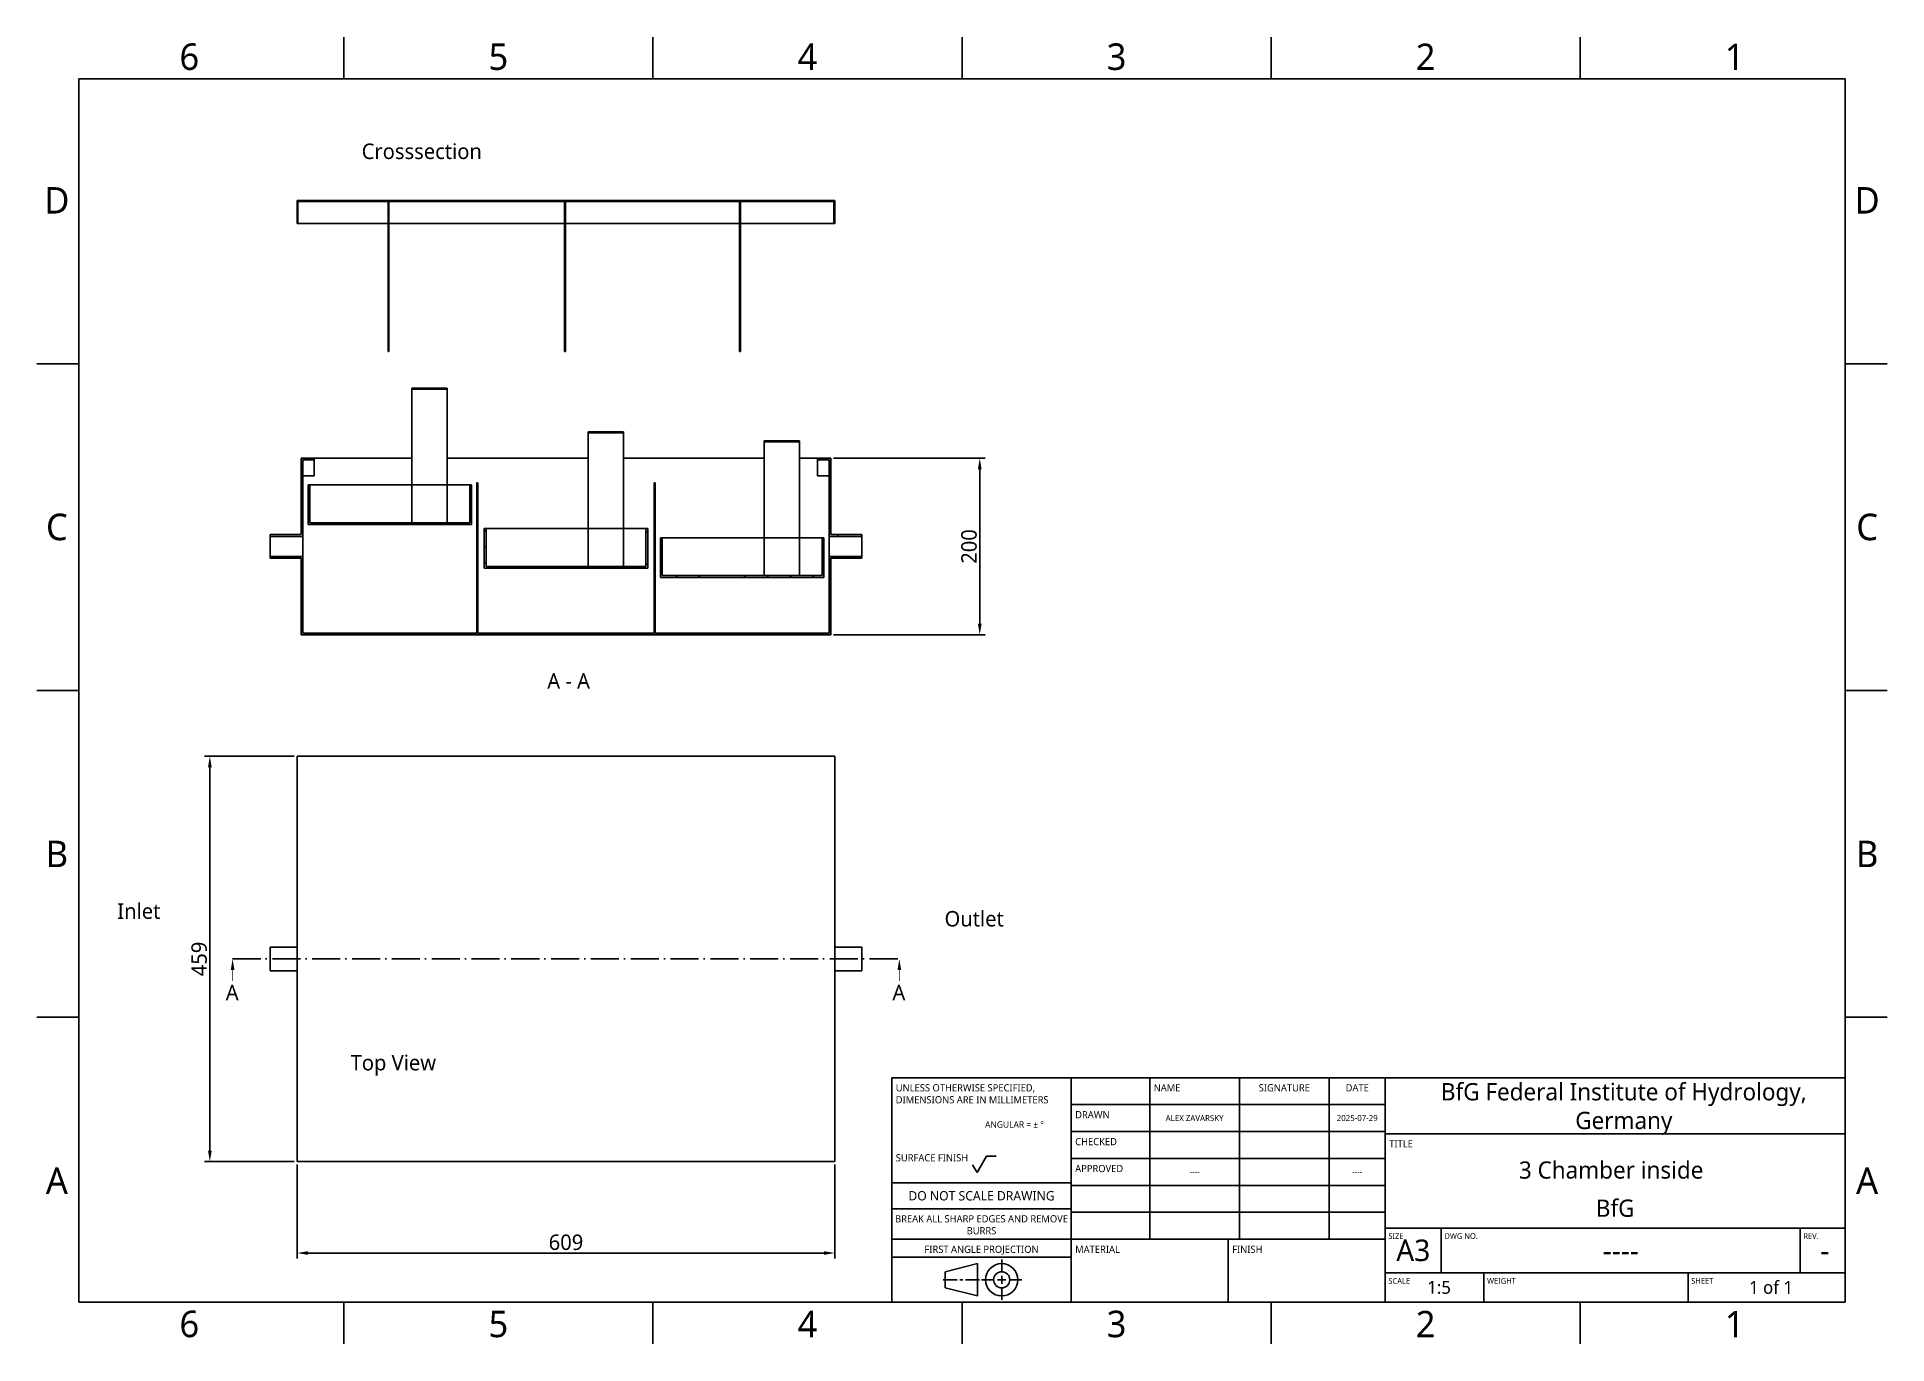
# Model space of a CAD drawing. Extents: x 1 to 420, y 0 to 296.
import ezdxf

# ---------------------------------------------------------------- set-up
doc = ezdxf.new("R2010")
doc.units = 0
doc.header["$LTSCALE"] = 12.7
doc.header["$MEASUREMENT"] = 0
doc.header["$PDMODE"] = 33
doc.header["$PDSIZE"] = 1
doc.linetypes.add('ONS_DASHDOT', pattern=[0.71, 0.5, -0.1, 0.01, -0.1])
doc.layers.get('DEFPOINTS').update_dxf_attribs({"linetype": 'CONTINUOUS'})
for name, color, linetype in [('ANNOTATION_TEXT', 7, 'CONTINUOUS'), ('BORDER_FRAME', 7, 'CONTINUOUS'), ('BORDER_ZONES', 7, 'CONTINUOUS'), ('SECTION_CUTTING_LINE', 7, 'ONS_DASHDOT'), ('TITLE_BLOCK', 7, 'CONTINUOUS'), ('VIEW_HATCHES', 7, 'CONTINUOUS'), ('VISIBLE', 7, 'CONTINUOUS')]:
    doc.layers.add(name, color=color, linetype=linetype)
doc.styles.add('ONSHAPE-CUSTOM-STYLE-NOTE_', font='')
doc.styles.add('ONSHAPE-STANDARD', font='NotoSans-Regular.ttf')
doc.styles.add('ONSHAPE-STANDARD-DIMENSION', font='')
doc.styles.add('ONSHAPE-STANDARD-FIELDS', font='')
doc.styles.add('ONSHAPE-STANDARD-NOTESTYLE', font='Noto Sans', dxfattribs={"height": 3.5})
doc.styles.add('ONSHAPE-STANDARD-VIEW-LABE', font='NotoSans-Regular.ttf', dxfattribs={"height": 3.5})
doc.styles.get('ONSHAPE-CUSTOM-STYLE-NOTE_').set_extended_font_data('Noto Sans')
doc.styles.get('ONSHAPE-STANDARD-DIMENSION').set_extended_font_data('Noto Sans')
doc.styles.get('ONSHAPE-STANDARD-FIELDS').set_extended_font_data('Noto Sans')
doc.dimstyles.new('ONSHAPE-ISO-25$0', dxfattribs={"dimtxt": 3.5, "dimasz": 2.5, "dimexe": 1.25, "dimexo": 0.625, "dimtad": 1, "dimtxsty": 'ONSHAPE-STANDARD-DIMENSION', "dimcen": 2.5, "dimclrd": 7, "dimclre": 7, "dimclrt": 7, "dimadec": 1, "dimazin": 3, "dimtfac": 1, "dimtmove": 0, "dimatfit": 3})
pattern_1 = [(55, (150.154, 165.7516), (-3.46582, 2.4268), [10.15436, -2.5386])]
pattern_2 = [(45, (150.154, 165.752), (-7.1937, 7.1937), [24.4163, -6.104])]

# ---------------------------------------------------------------- blocks, each defined once
blk = doc.blocks.new('*D1')
at = {"layer": 'ANNOTATION_TEXT', "color": 7}
for p, q in [((59.91, 41.17), (59.91, 19.85)), ((181.71, 41.17), (181.71, 19.85)), ((62.41, 21.1), (179.21, 21.1))]:
    blk.add_line(p, q, dxfattribs=at)
for points in [[(62.41, 21.52), (62.41, 20.69), (59.91, 21.1)], [(179.21, 20.69), (179.21, 21.52), (181.71, 21.1)]]:
    blk.add_solid(points, dxfattribs=at)
at = {"layer": 'DEFPOINTS', "color": 0}
for p in [(59.91, 41.8), (181.71, 41.8), (181.71, 21.1), (181.71, 21.1)]:
    blk.add_point(p, dxfattribs=at)
at = {"layer": 'ANNOTATION_TEXT', "color": 7, "insert": (120.81, 23.52), "char_height": 3.5, "attachment_point": 5, "style": 'ONSHAPE-STANDARD-DIMENSION'}
blk.add_mtext('609', dxfattribs=at)
blk = doc.blocks.new('*D2')
at = {"layer": 'ANNOTATION_TEXT', "color": 7}
for p, q in [((181.43, 201.12), (215.77, 201.12)), ((214.52, 198.62), (214.52, 163.62)), ((181.43, 161.12), (215.77, 161.12))]:
    blk.add_line(p, q, dxfattribs=at)
for points in [[(214.94, 198.62), (214.1, 198.62), (214.52, 201.12)], [(214.1, 163.62), (214.94, 163.62), (214.52, 161.12)]]:
    blk.add_solid(points, dxfattribs=at)
at = {"layer": 'DEFPOINTS', "color": 0}
for p in [(180.81, 201.12), (180.81, 161.12), (214.52, 161.12), (214.52, 161.12)]:
    blk.add_point(p, dxfattribs=at)
at = {"layer": 'ANNOTATION_TEXT', "color": 7, "insert": (212.1, 181.12), "char_height": 3.5, "attachment_point": 5, "rotation": 90, "style": 'ONSHAPE-STANDARD-DIMENSION'}
blk.add_mtext('200', dxfattribs=at)
blk = doc.blocks.new('*D3')
at = {"layer": 'ANNOTATION_TEXT', "color": 7}
for p, q in [((59.28, 133.6), (38.9, 133.6)), ((40.15, 131.1), (40.15, 44.3)), ((59.28, 41.8), (38.9, 41.8))]:
    blk.add_line(p, q, dxfattribs=at)
for points in [[(40.57, 131.1), (39.73, 131.1), (40.15, 133.6)], [(39.73, 44.3), (40.57, 44.3), (40.15, 41.8)]]:
    blk.add_solid(points, dxfattribs=at)
at = {"layer": 'DEFPOINTS', "color": 0}
for p in [(59.91, 133.6), (40.15, 41.8), (40.15, 41.8), (59.91, 41.8)]:
    blk.add_point(p, dxfattribs=at)
at = {"layer": 'ANNOTATION_TEXT', "color": 7, "insert": (37.73, 87.7), "char_height": 3.5, "attachment_point": 5, "rotation": 90, "style": 'ONSHAPE-STANDARD-DIMENSION'}
blk.add_mtext('459', dxfattribs=at)

msp = doc.modelspace()

# ---------------------------------------------------------------- hatches: boundary and pattern name
at = {"layer": 'VIEW_HATCHES'}
h = msp.add_hatch(dxfattribs=at)
h.set_pattern_fill('ISO02W100', color=256, scale=112.453684, angle=89.999752, style=0, pattern_type=2)
h.set_pattern_definition([(135, (150.154, 165.752), (-9.9396, -9.9396), [33.736, -8.434])])
edge = h.paths.add_edge_path(flags=0)
edge.add_line((80.5082, 225.2632), (80.5082, 259.2632))
edge.add_line((80.5082, 225.2632), (80.7082, 225.2632))
edge.add_line((80.7082, 225.2632), (80.7082, 259.2632))
edge.add_line((120.5082, 259.2632), (80.7082, 259.2632))
edge.add_line((120.5082, 225.2632), (120.5082, 259.2632))
edge.add_line((120.5082, 225.2632), (120.7082, 225.2632))
edge.add_line((120.7082, 225.2632), (120.7082, 259.2632))
edge.add_line((160.1082, 259.2632), (120.7082, 259.2632))
edge.add_line((160.1082, 225.2632), (160.1082, 259.2632))
edge.add_line((160.1082, 225.2632), (160.3082, 225.2632))
edge.add_line((160.3082, 225.2632), (160.3082, 259.2632))
edge.add_line((181.5082, 259.2632), (160.3082, 259.2632))
edge.add_line((181.5082, 254.2632), (181.5082, 259.2632))
edge.add_line((181.5082, 254.2632), (181.7082, 254.2632))
edge.add_line((181.7082, 254.2632), (181.7082, 259.4632))
edge.add_line((181.7082, 259.4632), (59.9082, 259.4632))
edge.add_line((59.9082, 254.2632), (59.9082, 259.4632))
edge.add_line((59.9082, 254.2632), (60.1082, 254.2632))
edge.add_line((60.1082, 254.2632), (60.1082, 259.2632))
edge.add_line((80.5082, 259.2632), (60.1082, 259.2632))
h = msp.add_hatch(dxfattribs=at)
h.set_pattern_fill('ISO02W100', color=256, scale=81.387803, style=0, pattern_type=2)
h.set_pattern_definition(pattern_2)
edge = h.paths.add_edge_path(flags=0)
edge.add_line((63.8082, 201.1179), (63.8082, 200.7179))
edge.add_line((63.8082, 201.1179), (60.8082, 201.1179))
edge.add_line((60.8082, 183.7979), (60.8082, 201.1179))
edge.add_line((53.8082, 183.7979), (60.8082, 183.7979))
edge.add_line((53.8082, 183.7979), (53.8082, 183.3979))
edge.add_line((53.8082, 183.3979), (61.2082, 183.3979))
edge.add_line((61.2082, 183.3979), (61.2082, 200.7179))
edge.add_line((63.8082, 200.7179), (61.2082, 200.7179))
h = msp.add_hatch(dxfattribs=at)
h.set_pattern_fill('ISO02W100', color=256, scale=81.387803, style=0, pattern_type=2)
h.set_pattern_definition(pattern_2)
edge = h.paths.add_edge_path(flags=0)
edge.add_line((180.4082, 183.3979), (180.4082, 200.7179))
edge.add_line((180.4082, 183.3979), (187.8082, 183.3979))
edge.add_line((187.8082, 183.3979), (187.8082, 183.7979))
edge.add_line((180.8082, 183.7979), (187.8082, 183.7979))
edge.add_line((180.8082, 183.7979), (180.8082, 201.1179))
edge.add_line((180.8082, 201.1179), (177.8082, 201.1179))
edge.add_line((177.8082, 201.1179), (177.8082, 200.7179))
edge.add_line((180.4082, 200.7179), (177.8082, 200.7179))
h = msp.add_hatch(dxfattribs=at)
h.set_pattern_fill('ISO02W100', color=256, scale=81.387803, style=0, pattern_type=2)
h.set_pattern_definition(pattern_2)
edge = h.paths.add_edge_path(flags=0)
edge.add_line((100.6082, 161.5179), (61.2082, 161.5179))
edge.add_line((61.2082, 161.5179), (61.2082, 178.8379))
edge.add_line((61.2082, 178.8379), (53.8082, 178.8379))
edge.add_line((53.8082, 178.8379), (53.8082, 178.4379))
edge.add_line((60.8082, 178.4379), (53.8082, 178.4379))
edge.add_line((60.8082, 161.1179), (60.8082, 178.4379))
edge.add_line((180.8082, 161.1179), (60.8082, 161.1179))
edge.add_line((180.8082, 161.1179), (180.8082, 178.4379))
edge.add_line((187.8082, 178.4379), (180.8082, 178.4379))
edge.add_line((187.8082, 178.4379), (187.8082, 178.8379))
edge.add_line((187.8082, 178.8379), (180.4082, 178.8379))
edge.add_line((180.4082, 161.5179), (180.4082, 178.8379))
edge.add_line((180.4082, 161.5179), (141.0082, 161.5179))
edge.add_line((141.0082, 161.5179), (141.0082, 195.5179))
edge.add_line((141.0082, 195.5179), (140.8082, 195.5179))
edge.add_line((140.8082, 161.5179), (140.8082, 195.5179))
edge.add_line((140.8082, 161.5179), (100.8082, 161.5179))
edge.add_line((100.8082, 161.5179), (100.8082, 195.5179))
edge.add_line((100.8082, 195.5179), (100.6082, 195.5179))
edge.add_line((100.6082, 161.5179), (100.6082, 195.5179))
h = msp.add_hatch(dxfattribs=at)
h.set_pattern_fill('ISO02W100', color=256, scale=33.84788, angle=10.000004, style=0, pattern_type=2)
h.set_pattern_definition(pattern_1)
edge = h.paths.add_edge_path(flags=0)
edge.add_line((99.4082, 195.0787), (99.4082, 186.0787))
edge.add_line((99.4082, 195.0787), (99.0082, 195.0787))
edge.add_line((99.0082, 195.0787), (99.0082, 186.4787))
edge.add_line((99.0082, 186.4787), (62.8082, 186.4787))
edge.add_line((62.8082, 195.0787), (62.8082, 186.4787))
edge.add_line((62.8082, 195.0787), (62.4082, 195.0787))
edge.add_line((62.4082, 195.0787), (62.4082, 186.0787))
edge.add_line((99.4082, 186.0787), (62.4082, 186.0787))
h = msp.add_hatch(dxfattribs=at)
h.set_pattern_fill('ISO02W100', color=256, scale=23.693516, angle=99.999756, style=0, pattern_type=2)
h.set_pattern_definition([(145, (150.1538, 165.7516), (-1.69877, -2.42607), [7.10805, -1.777])])
edge = h.paths.add_edge_path(flags=0)
edge.add_line((139.3082, 185.1735), (139.3082, 176.1735))
edge.add_line((139.3082, 185.1735), (138.9082, 185.1735))
edge.add_line((138.9082, 185.1735), (138.9082, 176.5735))
edge.add_line((138.9082, 176.5735), (102.7082, 176.5735))
edge.add_line((102.7082, 185.1735), (102.7082, 176.5735))
edge.add_line((102.7082, 185.1735), (102.3082, 185.1735))
edge.add_line((102.3082, 185.1735), (102.3082, 176.1735))
edge.add_line((139.3082, 176.1735), (102.3082, 176.1735))
h = msp.add_hatch(dxfattribs=at)
h.set_pattern_fill('ISO02W100', color=256, scale=33.84788, angle=10.000004, style=0, pattern_type=2)
h.set_pattern_definition(pattern_1)
edge = h.paths.add_edge_path(flags=0)
edge.add_line((179.2082, 183.1117), (179.2082, 174.1117))
edge.add_line((179.2082, 183.1117), (178.8082, 183.1117))
edge.add_line((178.8082, 183.1117), (178.8082, 174.5117))
edge.add_line((178.8082, 174.5117), (142.6082, 174.5117))
edge.add_line((142.6082, 183.1117), (142.6082, 174.5117))
edge.add_line((142.6082, 183.1117), (142.2082, 183.1117))
edge.add_line((142.2082, 183.1117), (142.2082, 174.1117))
edge.add_line((179.2082, 174.1117), (142.2082, 174.1117))

# ---------------------------------------------------------------- linework, layer by layer
at = {"layer": 'BORDER_FRAME'}
for p, q in [((10.5, 10), (10.5, 287)), ((10.5, 287), (410.5, 287)), ((410.5, 287), (410.5, 10)), ((410.5, 10), (10.5, 10))]:
    msp.add_line(p, q, dxfattribs=at)
at = {"layer": 'BORDER_ZONES'}
for p, q in [((70.5, 287), (70.5, 296.5)), ((140.5, 287), (140.5, 296.5)), ((210.5, 287), (210.5, 296.5)), ((280.5, 287), (280.5, 296.5)), ((350.5, 287), (350.5, 296.5)), ((10.5, 222.5), (1, 222.5)), ((410.5, 222.5), (420, 222.5)), ((10.5, 148.5), (1, 148.5)), ((410.5, 148.5), (420, 148.5)), ((10.5, 74.5), (1, 74.5)), ((410.5, 74.5), (420, 74.5)), ((70.5, 10), (70.5, 0.5)), ((140.5, 10), (140.5, 0.5)), ((210.5, 10), (210.5, 0.5)), ((280.5, 10), (280.5, 0.5)), ((350.5, 10), (350.5, 0.5))]:
    msp.add_line(p, q, dxfattribs=at)
at = {"layer": 'SECTION_CUTTING_LINE', "color": 7}
msp.add_line((45.3082, 87.6956), (196.3082, 87.6956), dxfattribs=at)
for points in [[(45.3082, 87.6956), (44.8916, 85.1956), (45.7249, 85.1956)], [(45.2041, 85.1956), (45.2041, 82.6956), (45.4124, 85.1956), (45.4124, 82.6956)], [(196.3082, 87.6956), (195.8916, 85.1956), (196.7249, 85.1956)], [(196.2041, 85.1956), (196.2041, 82.6956), (196.4124, 85.1956), (196.4124, 82.6956)]]:
    msp.add_solid(points, dxfattribs=at)
at = {"layer": 'TITLE_BLOCK'}
for p, q in [((194.6, 10), (194.6, 60.8)), ((194.6, 60.8), (235.24, 60.8)), ((235.24, 10), (235.24, 60.8)), ((235.24, 60.8), (306.36, 60.8)), ((253.02, 24.224), (253.02, 60.8)), ((273.34, 24.224), (273.34, 60.8)), ((293.66, 24.224), (293.66, 60.8)), ((306.36, 10), (306.36, 60.8)), ((306.36, 60.8), (410.5, 60.8)), ((235.24, 54.704), (306.36, 54.704)), ((235.24, 48.608), (306.36, 48.608)), ((306.36, 48.1), (410.5, 48.1)), ((213.904, 39.3298), (216.0376, 43.0253)), ((216.0376, 43.0253), (218.2728, 43.0253)), ((235.24, 42.512), (306.36, 42.512)), ((212.888, 41.0896), (213.904, 39.3298)), ((194.6, 37.0256), (235.24, 37.0256)), ((235.24, 36.416), (306.36, 36.416)), ((194.6, 31.1328), (235.24, 31.1328)), ((235.24, 30.32), (306.36, 30.32)), ((306.36, 26.764), (410.5, 26.764)), ((319.06, 16.604), (319.06, 26.764)), ((400.34, 16.604), (400.34, 26.764)), ((194.6, 24.224), (235.24, 24.224)), ((235.24, 24.224), (306.36, 24.224)), ((270.8, 10), (270.8, 24.224)), ((194.6, 20.16), (235.24, 20.16)), ((214.0056, 18.697), (206.6904, 16.8682)), ((206.6904, 16.8682), (206.6904, 13.2106)), ((214.0056, 11.3818), (214.0056, 18.697)), ((219.492, 16.8682), (219.492, 19.6114)), ((209.4336, 15.0394), (206.2332, 15.0394)), ((206.6904, 13.2106), (214.0056, 11.3818)), ((210.7138, 15.0394), (209.9822, 15.0394)), ((211.2624, 15.0394), (214.4628, 15.0394)), ((217.6632, 15.0394), (214.92, 15.0394)), ((220.4064, 15.0394), (218.5776, 15.0394)), ((219.492, 15.9538), (219.492, 14.125)), ((219.492, 13.2106), (219.492, 10.4674)), ((221.3208, 15.0394), (224.064, 15.0394)), ((306.36, 16.604), (410.5, 16.604)), ((328.712, 10), (328.712, 16.604)), ((374.94, 10), (374.94, 16.604)), ((194.6, 10), (235.24, 10))]:
    msp.add_line(p, q, dxfattribs=at)
for radius in [3.6576, 1.8288]:
    msp.add_circle((219.492, 15.0394), radius, dxfattribs=at)
at = {"layer": 'VISIBLE'}
for p, q in [((181.7082, 259.4632), (59.9082, 259.4632)), ((59.9082, 254.2632), (59.9082, 259.4632)), ((60.1082, 254.2632), (60.1082, 259.2632)), ((80.5082, 259.2632), (60.1082, 259.2632)), ((80.5082, 225.2632), (80.5082, 259.2632)), ((80.7082, 225.2632), (80.7082, 259.2632)), ((120.5082, 259.2632), (80.7082, 259.2632)), ((120.5082, 225.2632), (120.5082, 259.2632)), ((160.1082, 259.2632), (120.7082, 259.2632)), ((120.7082, 225.2632), (120.7082, 259.2632)), ((160.1082, 225.2632), (160.1082, 259.2632)), ((160.3082, 225.2632), (160.3082, 259.2632)), ((181.5082, 259.2632), (160.3082, 259.2632)), ((181.5082, 254.2632), (181.5082, 259.2632)), ((181.7082, 254.2632), (181.7082, 259.4632)), ((59.9082, 254.2632), (60.1082, 254.2632)), ((60.1082, 254.2632), (80.5082, 254.2632)), ((80.7082, 254.2632), (120.5082, 254.2632)), ((120.7082, 254.2632), (160.1082, 254.2632)), ((160.3082, 254.2632), (181.5082, 254.2632)), ((181.5082, 254.2632), (181.7082, 254.2632)), ((80.5082, 225.2632), (80.7082, 225.2632)), ((120.5082, 225.2632), (120.7082, 225.2632)), ((160.1082, 225.2632), (160.3082, 225.2632)), ((85.9082, 216.7787), (85.9082, 216.9787)), ((93.9082, 216.9787), (85.9082, 216.9787)), ((85.9082, 186.4787), (85.9082, 216.7787)), ((93.9082, 216.7787), (85.9082, 216.7787)), ((93.9082, 216.7787), (93.9082, 216.9787)), ((93.9082, 186.4787), (93.9082, 216.7787)), ((125.8082, 206.8735), (125.8082, 207.0735)), ((133.8082, 207.0735), (125.8082, 207.0735)), ((125.8082, 176.5735), (125.8082, 206.8735)), ((133.8082, 206.8735), (125.8082, 206.8735)), ((133.8082, 206.8735), (133.8082, 207.0735)), ((133.8082, 176.5735), (133.8082, 206.8735)), ((165.7082, 204.8117), (165.7082, 205.0117)), ((173.7082, 205.0117), (165.7082, 205.0117)), ((165.7082, 174.5117), (165.7082, 204.8117)), ((173.7082, 204.8117), (165.7082, 204.8117)), ((173.7082, 204.8117), (173.7082, 205.0117)), ((173.7082, 174.5117), (173.7082, 204.8117)), ((60.8082, 183.7979), (60.8082, 201.1179)), ((63.8082, 201.1179), (60.8082, 201.1179)), ((63.8082, 200.7179), (61.2082, 200.7179)), ((61.2082, 183.3979), (61.2082, 200.7179)), ((61.2082, 197.1179), (63.8082, 197.1179)), ((63.8082, 201.1179), (85.9082, 201.1179)), ((63.8082, 201.1179), (63.8082, 200.7179)), ((63.8082, 197.1179), (63.8082, 200.7179)), ((93.9082, 201.1179), (125.8082, 201.1179)), ((133.8082, 201.1179), (165.7082, 201.1179)), ((173.7082, 201.1179), (177.8082, 201.1179)), ((177.8082, 201.1179), (177.8082, 200.7179)), ((180.8082, 201.1179), (177.8082, 201.1179)), ((177.8082, 197.1179), (177.8082, 200.7179)), ((180.4082, 200.7179), (177.8082, 200.7179)), ((180.4082, 197.1179), (177.8082, 197.1179)), ((180.4082, 183.3979), (180.4082, 200.7179)), ((180.8082, 183.7979), (180.8082, 201.1179)), ((62.8082, 195.0787), (62.4082, 195.0787)), ((62.4082, 195.0787), (62.4082, 186.0787)), ((62.8082, 195.0787), (99.0082, 195.0787)), ((62.8082, 195.0787), (62.8082, 186.4787)), ((99.0082, 195.0787), (99.0082, 186.4787)), ((99.4082, 195.0787), (99.0082, 195.0787)), ((99.4082, 195.0787), (99.4082, 186.0787)), ((100.8082, 195.5179), (100.6082, 195.5179)), ((100.6082, 161.5179), (100.6082, 195.5179)), ((100.8082, 161.5179), (100.8082, 195.5179)), ((140.8082, 161.5179), (140.8082, 195.5179)), ((141.0082, 195.5179), (140.8082, 195.5179)), ((141.0082, 161.5179), (141.0082, 195.5179)), ((99.4082, 186.0787), (62.4082, 186.0787)), ((99.0082, 186.4787), (62.8082, 186.4787)), ((102.3082, 185.1735), (102.3082, 176.1735)), ((102.7082, 185.1735), (102.3082, 185.1735)), ((102.7082, 185.1735), (138.9082, 185.1735)), ((102.7082, 185.1735), (102.7082, 176.5735)), ((138.9082, 185.1735), (138.9082, 176.5735)), ((139.3082, 185.1735), (138.9082, 185.1735)), ((139.3082, 185.1735), (139.3082, 176.1735)), ((53.8082, 183.7979), (60.8082, 183.7979)), ((53.8082, 183.7979), (53.8082, 183.3979)), ((53.8082, 183.3979), (61.2082, 183.3979)), ((53.8082, 178.8379), (53.8082, 183.3979)), ((61.2082, 183.3979), (61.2082, 178.8379)), ((142.6082, 183.1117), (142.2082, 183.1117)), ((142.2082, 183.1117), (142.2082, 174.1117)), ((142.6082, 183.1117), (178.8082, 183.1117)), ((142.6082, 183.1117), (142.6082, 174.5117)), ((178.8082, 183.1117), (178.8082, 174.5117)), ((179.2082, 183.1117), (178.8082, 183.1117)), ((179.2082, 183.1117), (179.2082, 174.1117)), ((180.4082, 183.3979), (187.8082, 183.3979)), ((180.4082, 183.3979), (180.4082, 178.8379)), ((180.8082, 183.7979), (187.8082, 183.7979)), ((187.8082, 183.3979), (187.8082, 183.7979)), ((187.8082, 183.3979), (187.8082, 178.8379)), ((53.8082, 178.8379), (53.8082, 178.4379)), ((61.2082, 178.8379), (53.8082, 178.8379)), ((60.8082, 178.4379), (53.8082, 178.4379)), ((60.8082, 161.1179), (60.8082, 178.4379)), ((61.2082, 161.5179), (61.2082, 178.8379)), ((139.3082, 176.1735), (102.3082, 176.1735)), ((138.9082, 176.5735), (102.7082, 176.5735)), ((180.4082, 161.5179), (180.4082, 178.8379)), ((187.8082, 178.8379), (180.4082, 178.8379)), ((187.8082, 178.4379), (180.8082, 178.4379)), ((180.8082, 161.1179), (180.8082, 178.4379)), ((187.8082, 178.4379), (187.8082, 178.8379)), ((179.2082, 174.1117), (142.2082, 174.1117)), ((178.8082, 174.5117), (142.6082, 174.5117)), ((180.8082, 161.1179), (60.8082, 161.1179)), ((100.6082, 161.5179), (61.2082, 161.5179)), ((140.8082, 161.5179), (100.8082, 161.5179)), ((180.4082, 161.5179), (141.0082, 161.5179)), ((59.9082, 133.5956), (59.9082, 41.7956)), ((59.9082, 133.5956), (181.7082, 133.5956)), ((181.7082, 133.5956), (181.7082, 41.7956)), ((59.9082, 90.3756), (53.8082, 90.3756)), ((53.8082, 85.0156), (53.8082, 90.3756)), ((187.8082, 90.3756), (181.7082, 90.3756)), ((187.8082, 90.3756), (187.8082, 85.0156)), ((53.8082, 85.0156), (59.9082, 85.0156)), ((181.7082, 85.0156), (187.8082, 85.0156)), ((59.9082, 41.7956), (181.7082, 41.7956))]:
    msp.add_line(p, q, dxfattribs=at)

# ---------------------------------------------------------------- texts
at = {"layer": 'ANNOTATION_TEXT', "char_height": 3.5, "attachment_point": 1, "style": 'ONSHAPE-STANDARD-NOTESTYLE'}
for s, insert, width in [('Crosssection', (74.5297, 272.3633), 29.163488), ('Inlet', (19.1919, 100.2748), 20.723433), ('Outlet', (206.551, 98.5584), 20.723433), ('Top View', (72.0392, 65.9635), 20.723433)]:
    msp.add_mtext(s, dxfattribs=dict(at, insert=insert, width=width))
at = {"layer": 'ANNOTATION_TEXT', "color": 7, "insert": (120.8082, 152.4179), "char_height": 3.5, "attachment_point": 2, "style": 'ONSHAPE-STANDARD-VIEW-LABE'}
msp.add_mtext(' A - A ', dxfattribs=at)
at = {"layer": 'BORDER_ZONES', "char_height": 6, "attachment_point": 5, "style": 'ONSHAPE-STANDARD'}
for s, insert in [('6', (35.5, 292)), ('5', (105.5, 292)), ('4', (175.5, 292)), ('3', (245.5, 292)), ('2', (315.5, 292)), ('1', (385.5, 292)), ('D', (5.5, 259.5)), ('D', (415.5, 259.5)), ('C', (5.5, 185.5)), ('C', (415.5, 185.5)), ('B', (5.5, 111.5)), ('B', (415.5, 111.5)), ('A', (5.5, 37.5)), ('A', (415.5, 37.5)), ('6', (35.5, 5)), ('5', (105.5, 5)), ('4', (175.5, 5)), ('3', (245.5, 5)), ('2', (315.5, 5)), ('1', (385.5, 5))]:
    msp.add_mtext(s, dxfattribs=dict(at, insert=insert))
at = {"layer": 'SECTION_CUTTING_LINE', "color": 7, "char_height": 3.5, "width": 3.120913, "attachment_point": 1, "style": 'ONSHAPE-STANDARD'}
for insert in [(43.7502, 81.8622), (194.7502, 81.8622)]:
    msp.add_mtext('\\fNoto Sans|b0|i0|c0|p0;\\W1.0000000000;\\T1.0000000000;\\o\\lA', dxfattribs=dict(at, insert=insert))
at = {"layer": 'TITLE_BLOCK'}
for s, insert, char_height, width, attachment_point, style in [('UNLESS OTHERWISE SPECIFIED, DIMENSIONS ARE IN MILLIMETERS', (195.4941, 59.337), 1.6256, 39.8272, 1, 'ONSHAPE-STANDARD'), ('NAME', (253.9141, 59.337), 1.6256, 19.9136, 1, 'ONSHAPE-STANDARD'), ('SIGNATURE', (283.5, 59.337), 1.6256, 19.9136, 2, 'ONSHAPE-STANDARD'), ('DATE', (300.01, 59.337), 1.6256, 12.446, 2, 'ONSHAPE-STANDARD'), ('BfG Federal Institute of Hydrology, Germany', (360.3934, 53.7219), 3.90144, 93.98, 5, 'ONSHAPE-STANDARD-FIELDS'), ('^JANGULAR = ± °^J', (215.7247, 53.3873), 1.46304, 19.9136, 1, 'ONSHAPE-STANDARD'), ('DRAWN', (236.1341, 53.241), 1.6256, 17.4244, 1, 'ONSHAPE-STANDARD'), ('ALEX ZAVARSKY', (263.18, 51.656), 1.365504, 20.32, 5, 'ONSHAPE-STANDARD-FIELDS'), ('2025-07-29', (300.01, 51.656), 1.3655, 12.7, 5, 'ONSHAPE-STANDARD-FIELDS'), ('CHECKED', (236.1341, 47.145), 1.6256, 17.4244, 1, 'ONSHAPE-STANDARD'), ('TITLE', (307.2541, 46.637), 1.6256, 12.446, 1, 'ONSHAPE-STANDARD'), ('SURFACE FINISH', (195.4941, 43.4874), 1.6256, 19.9136, 1, 'ONSHAPE-STANDARD'), ('3 Chamber inside', (357.5243, 39.8751), 3.90144, 93.98, 5, 'ONSHAPE-CUSTOM-STYLE-NOTE_'), ('APPROVED', (236.1341, 41.049), 1.6256, 17.4244, 1, 'ONSHAPE-STANDARD'), ('----', (263.18, 39.464), 1.3655, 20.32, 5, 'ONSHAPE-STANDARD-FIELDS'), ('----', (300.01, 39.464), 1.3655, 12.7, 5, 'ONSHAPE-STANDARD-FIELDS'), ('DO NOT SCALE DRAWING', (214.92, 35.1236), 2.11328, 39.8272, 2, 'ONSHAPE-STANDARD'), ('BREAK ALL SHARP EDGES AND REMOVE BURRS', (214.92, 29.6698), 1.6256, 39.8272, 2, 'ONSHAPE-STANDARD'), ('BfG', (358.43, 31.2344), 3.90144, 93.98, 5, 'ONSHAPE-STANDARD-FIELDS'), ('SIZE', (307.0753, 25.5936), 1.30048, 12.446, 1, 'ONSHAPE-STANDARD'), ('DWG NO.', (319.7753, 25.5936), 1.30048, 79.6544, 1, 'ONSHAPE-STANDARD'), ('REV.', (401.0553, 25.5936), 1.30048, 9.9568, 1, 'ONSHAPE-STANDARD'), ('FIRST ANGLE PROJECTION', (214.92, 22.761), 1.6256, 39.8272, 2, 'ONSHAPE-STANDARD'), ('MATERIAL', (236.1341, 22.761), 1.6256, 34.8488, 1, 'ONSHAPE-STANDARD'), ('FINISH', (271.6941, 22.761), 1.6256, 34.8488, 1, 'ONSHAPE-STANDARD'), ('A3', (312.71, 21.684), 4.8768, 12.7, 5, 'ONSHAPE-STANDARD-FIELDS'), ('----', (359.7, 21.684), 4.8768, 81.28, 5, 'ONSHAPE-STANDARD-FIELDS'), ('-', (405.928, 21.684), 4.8768, 9.144, 5, 'ONSHAPE-STANDARD-FIELDS'), ('SCALE', (307.0753, 15.4336), 1.30048, 21.90496, 1, 'ONSHAPE-STANDARD'), ('1:5', (318.552, 13.302), 2.92608, 20.32, 5, 'ONSHAPE-STANDARD-FIELDS'), ('WEIGHT', (329.4273, 15.4336), 1.30048, 45.30344, 1, 'ONSHAPE-STANDARD'), ('SHEET', (375.6553, 15.4336), 1.30048, 34.8488, 1, 'ONSHAPE-STANDARD'), ('1 of 1', (393.736, 13.302), 2.92608, 33.528, 5, 'ONSHAPE-STANDARD-FIELDS')]:
    msp.add_mtext(s, dxfattribs=dict(at, insert=insert, char_height=char_height, width=width, attachment_point=attachment_point, style=style))

# ---------------------------------------------------------------- dimensions: what is measured, and where the dimension line sits
at = {"layer": 'ANNOTATION_TEXT'}
for base, p1, p2, angle, picture, middle, dimtype in [((214.5199, 161.1179), (180.8082, 201.1179, 8.5687), (180.8082, 161.1179, 8.5687), 90, '*D2', (214.5199, 181.1179), 160), ((40.1489, 41.7956), (59.9082, 133.5956, 39.1727), (59.9082, 41.7956, 39.1727), 270, '*D3', (40.1489, 87.6956), 161), ((181.7082, 21.1024), (59.9082, 41.7956, 39.1727), (181.7082, 41.7956, 39.1727), 0, '*D1', (120.8082, 21.1024), 161)]:
    dim = msp.add_linear_dim(base=base, p1=p1, p2=p2, angle=angle, dimstyle='ONSHAPE-ISO-25$0', override={"dimlfac": 5, "dimpost": ''}, dxfattribs=at)
    dim.commit()
    dim.dimension.update_dxf_attribs({"geometry": picture, "text_midpoint": middle, "dimtype": dimtype})

doc.saveas('drawing.dxf')
